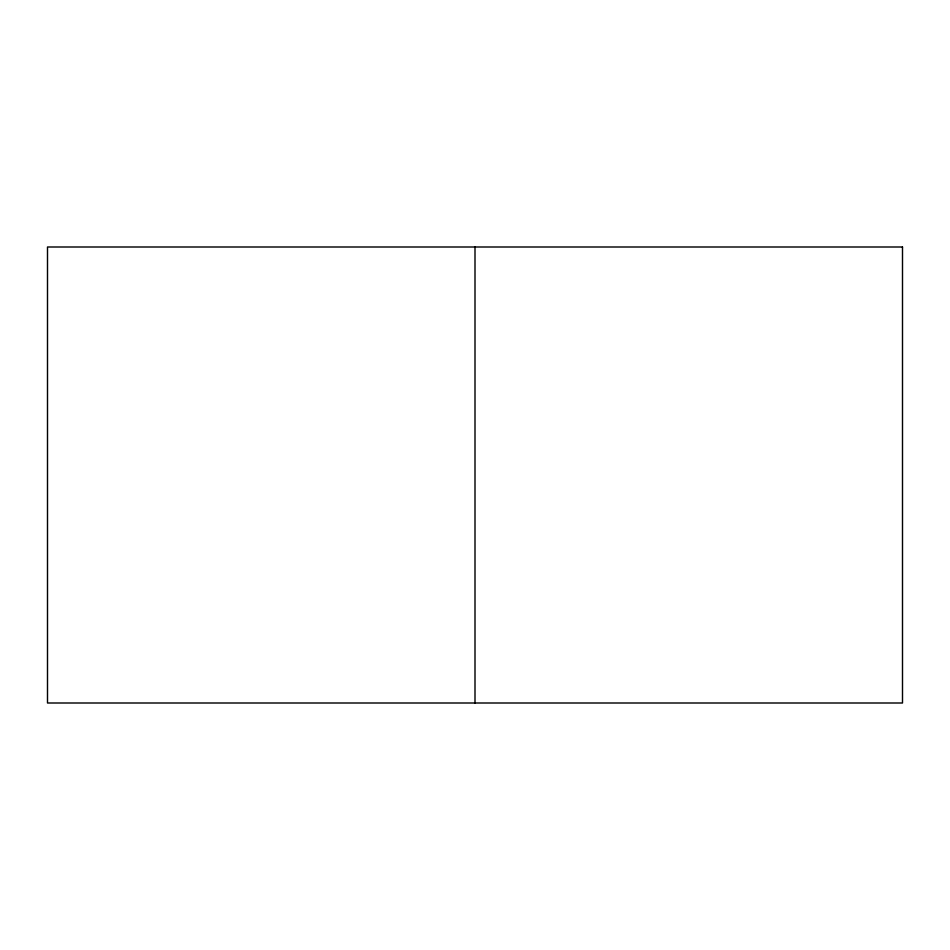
<?xml version="1.0" encoding="UTF-8"?>
<svg xmlns="http://www.w3.org/2000/svg" width="950" height="950" viewBox="0 0 950 950"><rect width="100%" height="100%" fill="white"/><g stroke="black" fill="none" stroke-linecap="round" stroke-linejoin="round"><path stroke-width="1.43" d="M475 247L475 703M902.5 247L47.5 247L47.5 703L902.5 703L902.5 247"/></g></svg>
